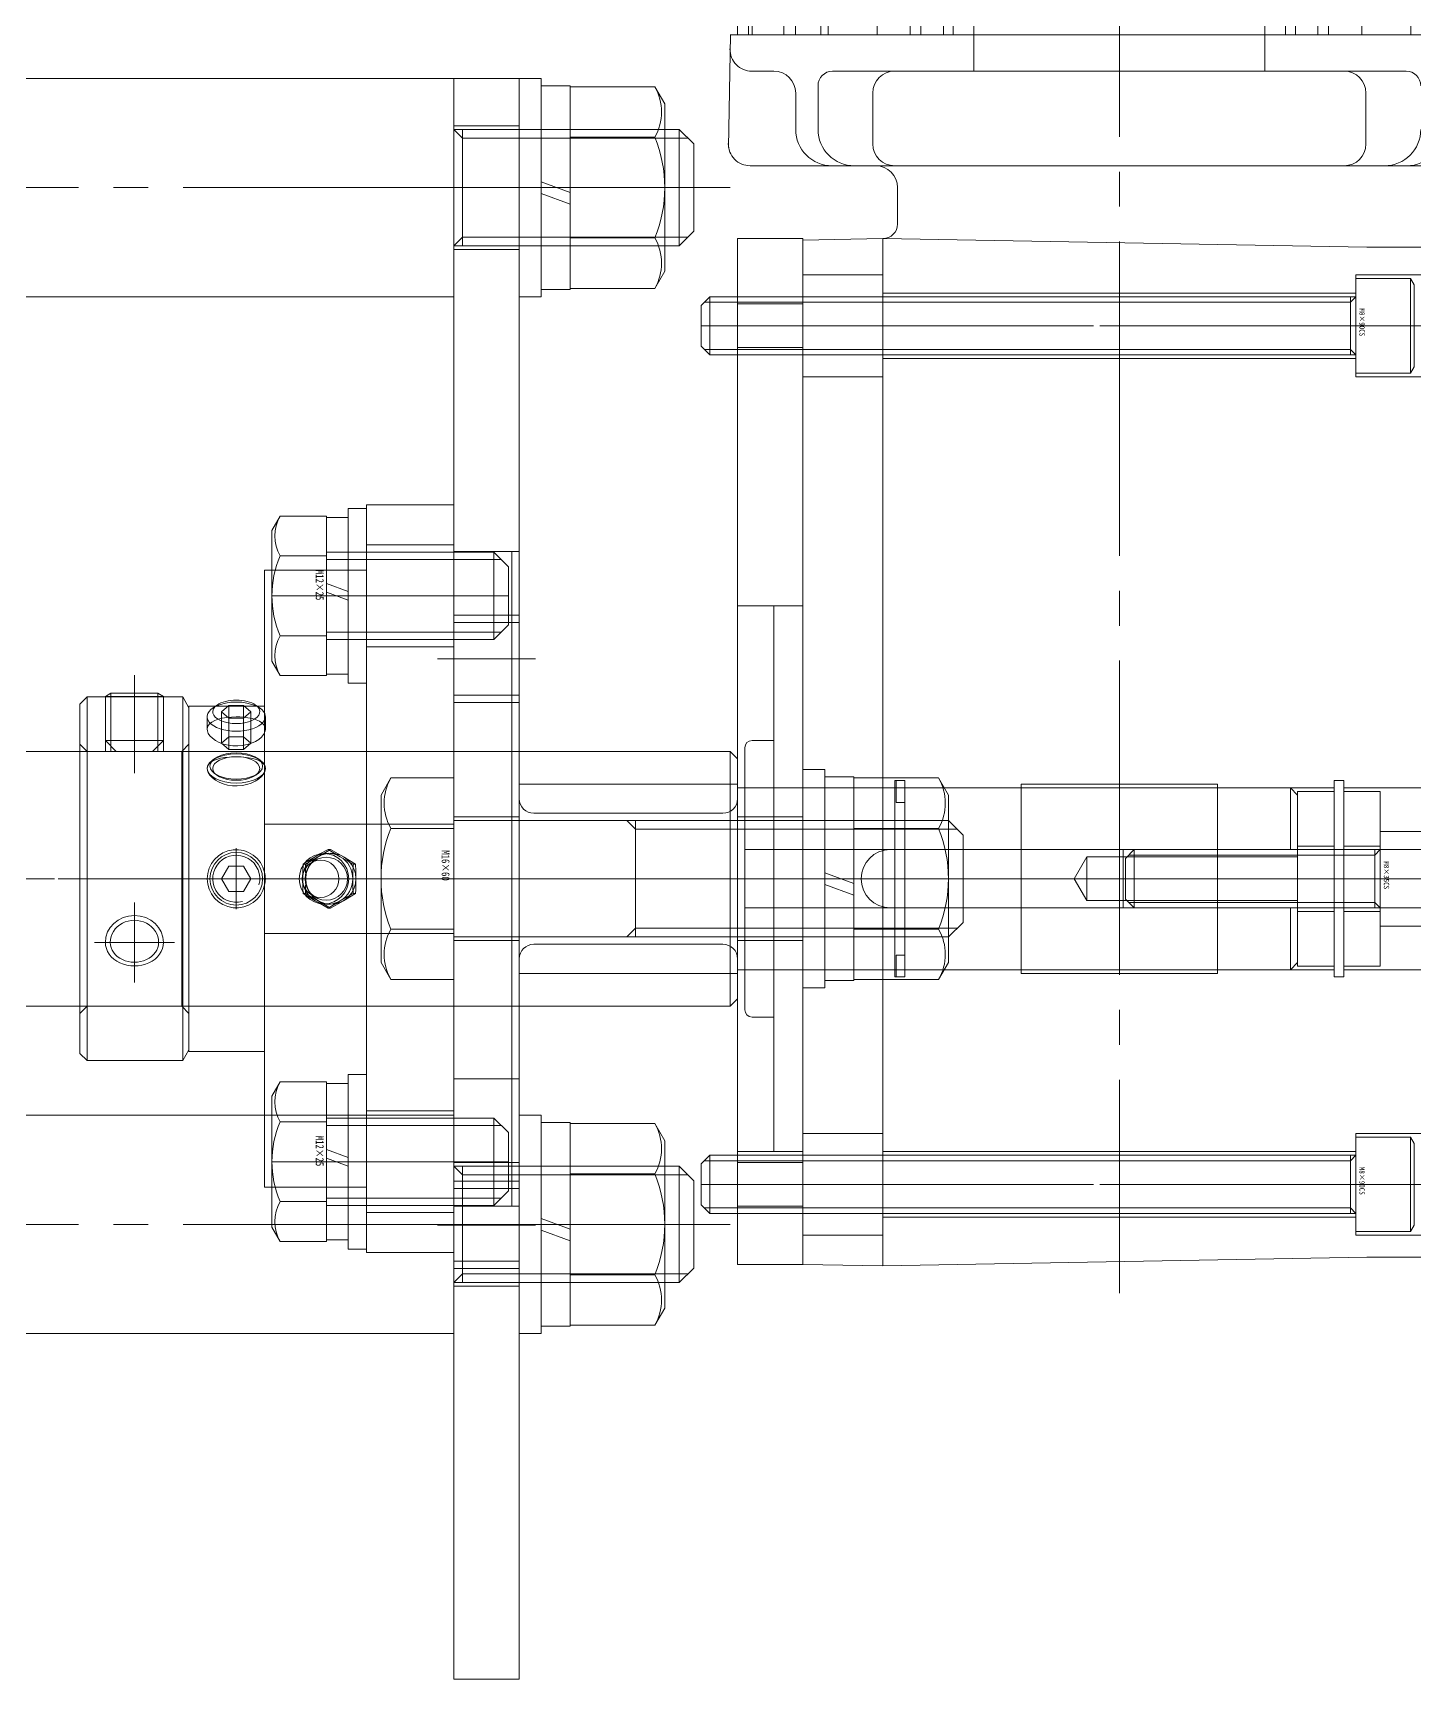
# Model space of a CAD drawing. Units: millimetres at full size. Extents: x -24503 to 24503, y -7436 to 7436.
# Drawn here: x -10697.9 to -10508, y 5468.6 to 5694.9 of the extents above; entities that cross this region are included whole.
import ezdxf
from ezdxf.enums import TextEntityAlignment as Align

# ---------------------------------------------------------------- set-up
doc = ezdxf.new("R2010")
doc.units = ezdxf.units.MM
doc.header["$LTSCALE"] = 4.8
doc.linetypes.add('CHAIN2', pattern=[12, 9, -1, 1, -1])
for name, color, linetype, lineweight in [('0-4_0', 2, 'Continuous', 9), ('0-6_05_CENTER', 2, 'CHAIN2', 9), ('0-7_04_HIDDEN', 7, 'Continuous', 9), ('0-8_10_DRAFT', 1, 'Continuous', 9), ('0-C_01_外形線', 134, 'Continuous', 9), ('0-D_03_かくれ線', 5, 'Continuous', 9), ('0-F_04_中心線', 4, 'CHAIN2', 9), ('1-0_02_細線', 6, 'Continuous', 9)]:
    doc.layers.add(name, color=color, linetype=linetype, lineweight=lineweight)
doc.styles.add('ＭＳ ゴシック', font='')
doc.styles.get('ＭＳ ゴシック').set_extended_font_data('MS Gothic')

# ---------------------------------------------------------------- blocks, each defined once
blk = doc.blocks.new('RTWS25b_1_1')
at = {"layer": '0-4_0'}
for points in [[(0, 13.5), (-1.2, 13.5), (-1.2, 10.5), (0, 10.5)], [(0, -13.5), (-1.2, -13.5), (-1.2, -10.5), (0, -10.5)]]:
    blk.add_lwpolyline(points, close=True, dxfattribs=at)
at = {"layer": '0-8_10_DRAFT'}
blk.add_line((0, 0), (-1.2, 0), dxfattribs=at)
blk = doc.blocks.new('GM-SHYF-RH 0.2kW、1／30、200V、60Hzb_1_1')
at = {"layer": '0-4_0'}
for p, q in [((-116, 51.5), (-116, 105)), ((-98, 102.261), (-98, 85)), ((-98, 102.261), (-98, 51.5)), ((-86.831, 85.5), (-86.831, 95)), ((52.023, 85.5), (52.023, 95)), ((-200.158, 91.54), (-116, 91.54)), ((-111, 51.5), (-111, 90.93)), ((-98, 88.392), (-98, 91)), ((-200, 84.804), (-116, 84.804)), ((-101, 85.392), (-108, 85.392)), ((-87.991, 19), (-86.831, 85.5)), ((53.183, 19), (52.023, 85.5)), ((-200, 80.256), (-116, 80.256)), ((-200, 78.777), (-116, 78.777)), ((-200, 75.685), (-116, 75.685)), ((-200, 74.338), (-116, 74.338)), ((-200, 71.5), (-116, 71.5)), ((-111, 71.5), (-116, 71.5)), ((-116, 51.5), (-116, -2)), ((-111, 51.5), (-111, 12.07)), ((-98, 0.739), (-98, 51.5)), ((-200, 31.5), (-116, 31.5)), ((-111, 31.5), (-116, 31.5)), ((-200, 28.662), (-116, 28.662)), ((-200, 27.315), (-116, 27.315)), ((-200, 24.223), (-116, 24.223)), ((-200, 22.744), (-116, 22.744)), ((-89.992, 21), (-95, 21)), ((-200, 18.196), (-116, 18.196)), ((-87.992, 19), (53.192, 19)), ((-87.983, 19), (-87.791, 8)), ((-101, 17.608), (-108, 17.608)), ((-98, 14.608), (-98, 12)), ((-200.158, 11.46), (-116, 11.46)), ((-200, 10.458), (-116, 10.458)), ((-109, 10.07), (-103, 10.07)), ((-200, 6.995), (-116, 6.995)), ((-108, 7), (-103, 7)), ((-98, 0.739), (-98, 7)), ((-73.125, 8), (-59.09, 8)), ((-37.5, 4), (-37.5, 8)), ((37.5, 4), (37.5, 8)), ((-200, 5.367), (-116, 5.367)), ((-111, 4), (-111, 0.966)), ((37.5, 4), (-37.5, 4)), ((-19, 1), (-19, 4)), ((19, 1), (19, 4)), ((-200, 1), (-116, 1)), ((-200, 0.5), (-116, 0.5)), ((18, 0), (-18, 0)), ((-116, -1), (-200, -1)), ((-100.493, -2.218), (-116, -1.948))]:
    blk.add_line(p, q, dxfattribs=at)
blk.add_lwpolyline([(53.192, 19), (53, 8), (-87.791, 8)], dxfattribs=at)
for centre, radius, start, end in [((-103, 91), 5, 0, 90), ((-109, 90.93), 2, 90, 180), ((-103, 87.93), 5, 0, 90), ((-108, 82.392), 3, 90, 180), ((-101, 82.392), 3, 0, 90), ((-108, 20.608), 3, 180, 270), ((-101, 20.608), 3, 270, 0), ((-95, 18), 3, 90, 180), ((-89.992, 19), 2, 0, 90), ((-103, 15.07), 5, 270, 0), ((-109, 12.07), 2, 180, 270), ((-103, 12), 5, 270, 0), ((-108, 4), 3, 90, 180), ((-114, 0.966), 3, 269, 0), ((-101, 0.739), 3, 269, 0), ((-101, 0.739), 3, 269, 0), ((-18, 1), 1, 180, 270), ((18, 1), 1, 270, 0)]:
    blk.add_arc(centre, radius, start, end, dxfattribs=at)
at = {"layer": '0-6_05_CENTER'}
for p, q in [((0, 0), (0, 103)), ((-76, 4.75), (-76, 98.25)), ((42, 4.75), (42, 98.25)), ((-260.386, 51.5), (56.966, 51.5))]:
    blk.add_line(p, q, dxfattribs=at)
at = {"layer": '0-7_04_HIDDEN', "color": 2}
for p, q in [((-12.5, 82.35), (-12.5, 103)), ((-4, 103), (-4, 0)), ((4, 103), (4, 0)), ((12.5, 82.35), (12.5, 103)), ((-83, 95), (-83, 84)), ((-69, 95), (-69, 84)), ((35, 95), (35, 84)), ((49, 95), (49, 84)), ((-69, 84), (-83, 84)), ((-80.5, 19), (-80.5, 84)), ((-71.5, 19), (-71.5, 84)), ((49, 84), (35, 84)), ((37.5, 19), (37.5, 84)), ((46.5, 19), (46.5, 84)), ((-13.5, 81), (-13.5, 82.35)), ((13.5, 82.35), (-13.5, 82.35)), ((13.5, 81), (13.5, 82.35)), ((13.5, 81), (-13.5, 81)), ((-12.5, 65), (-12.5, 81)), ((12.5, 65), (12.5, 81)), ((13, 65), (-13, 65)), ((-13, 38), (-13, 65)), ((13, 38), (13, 65)), ((13, 38), (-13, 38)), ((-12.5, 22), (-12.5, 38)), ((12.5, 22), (12.5, 38)), ((-13.5, 20.65), (-13.5, 22)), ((13.5, 22), (-13.5, 22)), ((13.5, 20.65), (-13.5, 20.65)), ((-12.5, 0), (-12.5, 20.65)), ((12.5, 0), (12.5, 20.65)), ((13.5, 20.65), (13.5, 22)), ((-83, 8), (-83, 19)), ((-69, 19), (-83, 19)), ((-69, 8), (-69, 19)), ((35, 8), (35, 19)), ((49, 19), (35, 19)), ((49, 8), (49, 19))]:
    blk.add_line(p, q, dxfattribs=at)
blk = doc.blocks.new('A$C67D316AB_1_1')
at = {"layer": '0-7_04_HIDDEN', "xscale": -1, "rotation": 90}
blk.add_blockref('GM-SHYF-RH 0.2kW、1／30、200V、60Hzb_1_1', (260, 0), dxfattribs=at)
at = {"layer": '0-7_04_HIDDEN', "rotation": 180}
blk.add_blockref('RTWS25b_1_1', (238, 0), dxfattribs=at)

msp = doc.modelspace()

# ---------------------------------------------------------------- linework, layer by layer
at = {"layer": '0-4_0', "color": 134}
for p, q in [((-10611.038, 5681.623), (-10609.038, 5681.623)), ((-10609.038, 5681.623), (-10607.038, 5679.623)), ((-10609.038, 5665.623), (-10609.038, 5681.623)), ((-10607.038, 5667.623), (-10607.038, 5679.623)), ((-10611.038, 5665.623), (-10609.038, 5665.623)), ((-10609.038, 5665.623), (-10607.038, 5667.623)), ((-10604.838, 5658.623), (-10606.038, 5657.423)), ((-10606.038, 5651.823), (-10606.038, 5657.423)), ((-10604.838, 5650.623), (-10604.838, 5658.623)), ((-10601.038, 5658.623), (-10604.838, 5658.623)), ((-10753.638, 5596.123), (-10691.438, 5596.123)), ((-10631.038, 5596.123), (-10602.038, 5596.123)), ((-10602.038, 5596.123), (-10602.038, 5561.123)), ((-10602.038, 5596.123), (-10601.038, 5595.123)), ((-10601.038, 5595.123), (-10601.038, 5562.123)), ((-10753.638, 5561.123), (-10691.438, 5561.123)), ((-10631.038, 5561.123), (-10602.038, 5561.123)), ((-10611.038, 5539.123), (-10609.038, 5539.123)), ((-10609.038, 5539.123), (-10607.038, 5537.123)), ((-10609.038, 5523.123), (-10609.038, 5539.123)), ((-10604.838, 5540.623), (-10606.038, 5539.423)), ((-10606.038, 5533.823), (-10606.038, 5539.423)), ((-10604.838, 5532.623), (-10604.838, 5540.623)), ((-10601.038, 5540.623), (-10604.838, 5540.623)), ((-10607.038, 5525.123), (-10607.038, 5537.123)), ((-10611.038, 5523.123), (-10609.038, 5523.123)), ((-10609.038, 5523.123), (-10607.038, 5525.123))]:
    msp.add_line(p, q, dxfattribs=at)
for points in [[(-10790.038, 5688.623), (-10640.038, 5688.623), (-10640.038, 5658.623), (-10790.038, 5658.623)], [(-10631.038, 5468.623), (-10631.038, 5688.623), (-10640.038, 5688.623), (-10640.038, 5468.623)], [(-10601.038, 5525.623), (-10592.038, 5525.623), (-10592.038, 5666.623), (-10601.038, 5666.623)], [(-10601.038, 5565.623), (-10631.038, 5565.623), (-10631.038, 5591.623), (-10601.038, 5591.623)], [(-10790.038, 5546.123), (-10640.038, 5546.123), (-10640.038, 5516.123), (-10790.038, 5516.123)]]:
    msp.add_lwpolyline(points, close=True, dxfattribs=at)
for points in [[(-10601.038, 5650.623), (-10604.838, 5650.623), (-10606.038, 5651.823)], [(-10601.038, 5532.623), (-10604.838, 5532.623), (-10606.038, 5533.823)]]:
    msp.add_lwpolyline(points, dxfattribs=at)
at = {"layer": '0-6_05_CENTER'}
msp.add_line((-10640.038, 5578.623), (-10631.038, 5578.623), dxfattribs=at)
at = {"layer": '0-C_01_外形線'}
for p, q in [((-10631.038, 5658.623), (-10631.038, 5688.623)), ((-10628.038, 5687.623), (-10628.038, 5674.423)), ((-10628.038, 5687.623), (-10624.038, 5687.623)), ((-10624.038, 5687.623), (-10624.038, 5672.967)), ((-10624.038, 5687.479), (-10612.399, 5687.479)), ((-10612.399, 5687.479), (-10611.038, 5685.123)), ((-10611.038, 5685.123), (-10611.038, 5662.123)), ((-10624.038, 5680.551), (-10612.399, 5680.551)), ((-10628.038, 5674.423), (-10624.038, 5672.967)), ((-10628.038, 5672.823), (-10628.038, 5659.623)), ((-10628.038, 5672.823), (-10624.038, 5671.367)), ((-10624.038, 5671.367), (-10624.038, 5659.623)), ((-10624.038, 5666.695), (-10612.399, 5666.695)), ((-10612.399, 5659.767), (-10611.038, 5662.123)), ((-10624.038, 5659.623), (-10628.038, 5659.623)), ((-10628.038, 5658.623), (-10631.038, 5658.623)), ((-10652.038, 5578.623), (-10652.038, 5630.014)), ((-10652.038, 5629.514), (-10652.038, 5605.514)), ((-10663.901, 5628.484), (-10665.038, 5626.514)), ((-10657.538, 5628.484), (-10663.901, 5628.484)), ((-10657.538, 5628.484), (-10657.538, 5606.544)), ((-10657.538, 5619.206), (-10657.538, 5628.264)), ((-10657.538, 5628.264), (-10654.538, 5628.264)), ((-10654.538, 5618.114), (-10654.538, 5628.264)), ((-10665.038, 5608.514), (-10665.038, 5626.514)), ((-10657.538, 5622.999), (-10663.901, 5622.999)), ((-10666.038, 5536.223), (-10666.038, 5621.023)), ((-10666.038, 5621.023), (-10665.038, 5621.023)), ((-10654.538, 5618.114), (-10657.538, 5619.206)), ((-10657.538, 5606.764), (-10657.538, 5618.006)), ((-10654.538, 5616.914), (-10657.538, 5618.006)), ((-10654.538, 5606.764), (-10654.538, 5616.914)), ((-10657.538, 5612.029), (-10663.901, 5612.029)), ((-10663.901, 5606.544), (-10665.038, 5608.514)), ((-10654.538, 5606.764), (-10657.538, 5606.764)), ((-10657.538, 5606.544), (-10663.901, 5606.544)), ((-10654.538, 5605.514), (-10652.038, 5605.514)), ((-10690.438, 5603.623), (-10691.438, 5602.623)), ((-10691.438, 5554.623), (-10691.438, 5602.623)), ((-10690.438, 5603.623), (-10677.304, 5603.623)), ((-10690.438, 5603.623), (-10690.438, 5553.623)), ((-10687.938, 5603.68), (-10687.171, 5604.123)), ((-10687.938, 5603.68), (-10679.938, 5603.68)), ((-10687.938, 5603.623), (-10687.938, 5603.68)), ((-10680.705, 5604.123), (-10687.171, 5604.123)), ((-10680.705, 5604.123), (-10679.938, 5603.68)), ((-10679.938, 5603.623), (-10679.938, 5603.68)), ((-10676.438, 5602.123), (-10677.304, 5603.623)), ((-10677.304, 5603.623), (-10677.304, 5553.623)), ((-10676.438, 5554.898), (-10676.438, 5602.348)), ((-10666.038, 5602.348), (-10676.438, 5602.348)), ((-10672.801, 5602.348), (-10673.204, 5602.063)), ((-10672.578, 5602.506), (-10672.801, 5602.348)), ((-10667.075, 5602.348), (-10667.299, 5602.506)), ((-10666.672, 5602.063), (-10667.075, 5602.348)), ((-10676.438, 5602.123), (-10676.438, 5555.123)), ((-10592.038, 5563.623), (-10592.038, 5593.623)), ((-10648.678, 5592.479), (-10650.038, 5590.123)), ((-10640.038, 5592.479), (-10648.678, 5592.479)), ((-10640.038, 5592.479), (-10640.038, 5564.767)), ((-10589.038, 5592.623), (-10589.038, 5579.423)), ((-10589.038, 5592.623), (-10585.038, 5592.623)), ((-10585.038, 5592.623), (-10585.038, 5577.967)), ((-10585.038, 5592.479), (-10573.399, 5592.479)), ((-10573.399, 5592.479), (-10572.038, 5590.123)), ((-10650.038, 5567.123), (-10650.038, 5590.123)), ((-10572.038, 5590.123), (-10572.038, 5567.123)), ((-10572.038, 5586.623), (-10570.038, 5584.623)), ((-10640.038, 5585.551), (-10648.678, 5585.551)), ((-10585.038, 5585.551), (-10573.399, 5585.551)), ((-10570.038, 5572.623), (-10570.038, 5584.623)), ((-10652.038, 5527.232), (-10652.038, 5578.623)), ((-10589.038, 5579.423), (-10585.038, 5577.967)), ((-10589.038, 5577.823), (-10589.038, 5564.623)), ((-10589.038, 5577.823), (-10585.038, 5576.367)), ((-10585.038, 5576.367), (-10585.038, 5564.623)), ((-10640.038, 5571.695), (-10648.678, 5571.695)), ((-10585.038, 5571.695), (-10573.399, 5571.695)), ((-10572.038, 5570.623), (-10570.038, 5572.623)), ((-10648.678, 5564.767), (-10650.038, 5567.123)), ((-10573.399, 5564.767), (-10572.038, 5567.123)), ((-10640.038, 5564.767), (-10648.678, 5564.767)), ((-10585.038, 5564.623), (-10589.038, 5564.623)), ((-10589.038, 5563.623), (-10592.038, 5563.623)), ((-10676.438, 5555.123), (-10677.304, 5553.623)), ((-10676.438, 5554.898), (-10666.038, 5554.898)), ((-10690.438, 5553.623), (-10691.438, 5554.623)), ((-10690.438, 5553.623), (-10677.304, 5553.623)), ((-10663.901, 5550.702), (-10665.038, 5548.732)), ((-10657.538, 5550.702), (-10663.901, 5550.702)), ((-10657.538, 5550.702), (-10657.538, 5528.763)), ((-10657.538, 5541.424), (-10657.538, 5550.482)), ((-10657.538, 5550.482), (-10654.538, 5550.482)), ((-10654.538, 5540.332), (-10654.538, 5550.482)), ((-10652.038, 5551.732), (-10652.038, 5527.732)), ((-10665.038, 5530.732), (-10665.038, 5548.732)), ((-10631.038, 5516.123), (-10631.038, 5546.123)), ((-10657.538, 5545.217), (-10663.901, 5545.217)), ((-10628.038, 5545.123), (-10628.038, 5531.923)), ((-10628.038, 5545.123), (-10624.038, 5545.123)), ((-10624.038, 5545.123), (-10624.038, 5530.467)), ((-10624.038, 5544.979), (-10612.399, 5544.979)), ((-10612.399, 5544.979), (-10611.038, 5542.623)), ((-10654.538, 5540.332), (-10657.538, 5541.424)), ((-10611.038, 5542.623), (-10611.038, 5519.623)), ((-10657.538, 5528.982), (-10657.538, 5540.224)), ((-10654.538, 5539.132), (-10657.538, 5540.224)), ((-10654.538, 5528.982), (-10654.538, 5539.132)), ((-10624.038, 5538.051), (-10612.399, 5538.051)), ((-10666.038, 5536.223), (-10665.038, 5536.223)), ((-10657.538, 5534.247), (-10663.901, 5534.247)), ((-10663.901, 5528.763), (-10665.038, 5530.732)), ((-10628.038, 5531.923), (-10624.038, 5530.467)), ((-10628.038, 5530.323), (-10628.038, 5517.123)), ((-10628.038, 5530.323), (-10624.038, 5528.867)), ((-10657.538, 5528.763), (-10663.901, 5528.763)), ((-10654.538, 5528.982), (-10657.538, 5528.982)), ((-10654.538, 5527.732), (-10652.038, 5527.732)), ((-10624.038, 5528.867), (-10624.038, 5517.123)), ((-10652.038, 5527.232), (-10640.038, 5527.232)), ((-10624.038, 5524.195), (-10612.399, 5524.195)), ((-10612.399, 5517.267), (-10611.038, 5519.623)), ((-10624.038, 5517.123), (-10628.038, 5517.123)), ((-10628.038, 5516.123), (-10631.038, 5516.123))]:
    msp.add_line(p, q, dxfattribs=at)
for points in [[(-10628.038, 5658.623), (-10628.038, 5688.623), (-10631.038, 5688.623)], [(-10624.038, 5687.479), (-10624.038, 5659.767), (-10612.399, 5659.767)], [(-10652.038, 5629.514), (-10654.538, 5629.514), (-10654.538, 5605.514)], [(-10640.038, 5527.232), (-10640.038, 5630.014), (-10652.038, 5630.014)], [(-10589.038, 5563.623), (-10589.038, 5593.623), (-10592.038, 5593.623)], [(-10585.038, 5592.479), (-10585.038, 5564.767), (-10573.399, 5564.767)], [(-10652.038, 5551.732), (-10654.538, 5551.732), (-10654.538, 5527.732)], [(-10628.038, 5516.123), (-10628.038, 5546.123), (-10631.038, 5546.123)], [(-10624.038, 5544.979), (-10624.038, 5517.267), (-10612.399, 5517.267)]]:
    msp.add_lwpolyline(points, dxfattribs=at)
for centre, radius, start, end in [((-10618.399, 5684.015), 6.928, 330.00001, 29.99999), ((-10629.359, 5673.623), 18.321, 337.78075, 22.21925), ((-10618.399, 5663.231), 6.928, 330.00001, 29.99999), ((-10659.151, 5625.741), 5.485, 150.00001, 209.99999), ((-10651.242, 5617.514), 13.796, 156.57346, 203.42654), ((-10659.151, 5609.287), 5.485, 150.00001, 209.99999), ((-10642.678, 5589.015), 6.928, 150.00001, 209.99999), ((-10579.399, 5589.015), 6.928, 330.00001, 29.99999), ((-10631.717, 5578.623), 18.321, 157.78075, 202.21925), ((-10590.359, 5578.623), 18.321, 337.78075, 22.21925), ((-10642.678, 5568.231), 6.928, 150.00001, 209.99999), ((-10579.399, 5568.231), 6.928, 330.00001, 29.99999), ((-10659.151, 5547.959), 5.485, 150.00001, 209.99999), ((-10651.242, 5539.732), 13.796, 156.57346, 203.42654), ((-10618.399, 5541.515), 6.928, 330.00001, 29.99999), ((-10629.359, 5531.123), 18.321, 337.78075, 22.21925), ((-10659.151, 5531.505), 5.485, 150.00001, 209.99999), ((-10618.399, 5520.731), 6.928, 330.00001, 29.99999)]:
    msp.add_arc(centre, radius, start, end, dxfattribs=at)
for centre, major_axis, start_param, end_param in [((-10669.938, 5600.909), (-4, 0), 3.945084, 5.479694), ((-10669.938, 5601.573), (-3.233, 0), 3.7570724, 5.6677056)]:
    msp.add_ellipse(centre, major_axis=major_axis, ratio=0.5, start_param=start_param, end_param=end_param, dxfattribs=at)
at = {"layer": '0-D_03_かくれ線'}
for p, q in [((-10640.038, 5682.123), (-10631.038, 5682.123)), ((-10638.838, 5680.423), (-10640.038, 5681.623)), ((-10640.038, 5681.623), (-10611.038, 5681.623)), ((-10638.838, 5681.623), (-10638.838, 5665.623)), ((-10638.838, 5680.423), (-10611.038, 5680.423)), ((-10638.838, 5666.823), (-10640.038, 5665.623)), ((-10640.038, 5665.623), (-10611.038, 5665.623)), ((-10638.838, 5666.823), (-10611.038, 5666.823)), ((-10640.038, 5665.123), (-10631.038, 5665.123)), ((-10516.038, 5648.123), (-10516.038, 5661.123)), ((-10516.038, 5661.123), (-10508.538, 5661.123)), ((-10508.538, 5648.123), (-10508.538, 5661.123)), ((-10508.538, 5661.123), (-10508.038, 5660.257)), ((-10508.038, 5648.989), (-10508.038, 5660.257)), ((-10601.038, 5658.623), (-10592.038, 5658.623)), ((-10516.038, 5658.623), (-10601.038, 5658.623)), ((-10516.788, 5657.873), (-10601.038, 5657.873)), ((-10601.038, 5657.623), (-10592.038, 5657.623)), ((-10516.788, 5650.623), (-10516.788, 5658.623)), ((-10516.788, 5657.873), (-10516.038, 5658.623)), ((-10601.038, 5651.623), (-10592.038, 5651.623)), ((-10516.788, 5651.373), (-10601.038, 5651.373)), ((-10601.038, 5650.623), (-10592.038, 5650.623)), ((-10516.038, 5650.623), (-10601.038, 5650.623)), ((-10516.788, 5651.373), (-10516.038, 5650.623)), ((-10516.038, 5648.123), (-10508.538, 5648.123)), ((-10508.538, 5648.123), (-10508.038, 5648.989)), ((-10657.538, 5623.514), (-10634.538, 5623.514)), ((-10640.038, 5624.514), (-10652.038, 5624.514)), ((-10640.038, 5623.517), (-10652.038, 5623.517)), ((-10640.038, 5623.623), (-10631.038, 5623.623)), ((-10634.538, 5623.514), (-10632.538, 5621.514)), ((-10634.538, 5611.514), (-10634.538, 5623.514)), ((-10652.038, 5621.023), (-10665.038, 5621.023)), ((-10657.538, 5622.514), (-10633.538, 5622.514)), ((-10632.538, 5613.514), (-10632.538, 5621.514)), ((-10601.038, 5616.123), (-10592.038, 5616.123)), ((-10631.038, 5614.846), (-10640.038, 5614.846)), ((-10631.038, 5613.846), (-10640.038, 5613.846)), ((-10634.538, 5611.514), (-10632.538, 5613.514)), ((-10657.538, 5612.514), (-10633.538, 5612.514)), ((-10657.538, 5611.514), (-10634.538, 5611.514)), ((-10652.038, 5610.514), (-10640.038, 5610.514)), ((-10687.938, 5603.623), (-10687.938, 5596.123)), ((-10687.171, 5596.123), (-10687.171, 5603.623)), ((-10680.705, 5596.123), (-10680.705, 5603.623)), ((-10679.938, 5596.123), (-10679.938, 5603.623)), ((-10671.959, 5601.573), (-10670.949, 5602.448)), ((-10668.928, 5602.448), (-10670.949, 5602.448)), ((-10670.949, 5596.368), (-10670.949, 5602.448)), ((-10668.928, 5602.448), (-10667.918, 5601.573)), ((-10668.928, 5596.368), (-10668.928, 5602.448)), ((-10631.038, 5603.846), (-10640.038, 5603.846)), ((-10631.038, 5602.846), (-10640.038, 5602.846)), ((-10673.938, 5600.909), (-10673.938, 5599.168)), ((-10671.959, 5597.243), (-10671.959, 5601.573)), ((-10670.949, 5600.698), (-10671.959, 5601.573)), ((-10668.928, 5600.698), (-10670.949, 5600.698)), ((-10667.918, 5601.573), (-10668.928, 5600.698)), ((-10667.918, 5597.243), (-10667.918, 5601.573)), ((-10665.938, 5599.169), (-10665.938, 5600.909)), ((-10671.959, 5597.243), (-10670.949, 5598.118)), ((-10690.438, 5596.123), (-10691.438, 5597.123)), ((-10691.438, 5596.123), (-10631.038, 5596.123)), ((-10690.438, 5596.123), (-10690.438, 5561.123)), ((-10687.938, 5597.623), (-10679.938, 5597.623)), ((-10686.438, 5596.123), (-10687.938, 5597.623)), ((-10681.438, 5596.123), (-10679.938, 5597.623)), ((-10677.438, 5596.123), (-10677.438, 5561.123)), ((-10676.438, 5596.123), (-10666.038, 5596.123)), ((-10670.949, 5596.368), (-10671.959, 5597.243)), ((-10668.928, 5596.368), (-10670.949, 5596.368)), ((-10667.918, 5597.243), (-10668.928, 5596.368)), ((-10672.891, 5595.155), (-10673.204, 5594.933)), ((-10666.672, 5594.933), (-10666.985, 5595.155)), ((-10672.891, 5593.067), (-10672.578, 5592.845)), ((-10667.299, 5592.845), (-10666.985, 5593.067)), ((-10601.038, 5591.123), (-10525.038, 5591.123)), ((-10525.038, 5591.123), (-10524.038, 5590.123)), ((-10525.038, 5591.123), (-10525.038, 5582.623)), ((-10524.038, 5567.123), (-10524.038, 5590.123)), ((-10640.038, 5587.123), (-10631.038, 5587.123)), ((-10640.038, 5586.623), (-10572.038, 5586.623)), ((-10603.038, 5587.623), (-10629.038, 5587.623)), ((-10615.038, 5585.423), (-10616.238, 5586.623)), ((-10615.038, 5586.623), (-10615.038, 5570.623)), ((-10601.038, 5587.123), (-10592.038, 5587.123)), ((-10572.038, 5570.623), (-10572.038, 5586.623)), ((-10666.038, 5586.123), (-10650.038, 5586.123)), ((-10650.038, 5586.123), (-10640.038, 5586.123)), ((-10615.038, 5585.423), (-10572.038, 5585.423)), ((-10512.688, 5572.123), (-10512.688, 5585.123)), ((-10512.688, 5585.123), (-10505.188, 5585.123)), ((-10659.085, 5581.654), (-10658.431, 5582.033)), ((-10656.993, 5582.665), (-10658.662, 5581.654)), ((-10658.431, 5582.033), (-10657.308, 5582.665)), ((-10657.308, 5582.665), (-10655.639, 5581.654)), ((-10580.038, 5582.623), (-10524.038, 5582.623)), ((-10548.038, 5582.623), (-10524.038, 5582.623)), ((-10548.038, 5582.623), (-10548.038, 5574.623)), ((-10513.438, 5581.873), (-10547.238, 5581.873)), ((-10546.488, 5574.623), (-10546.488, 5582.623)), ((-10524.038, 5583.123), (-10519.038, 5583.123)), ((-10517.688, 5583.123), (-10512.688, 5583.123)), ((-10513.438, 5574.623), (-10513.438, 5582.623)), ((-10513.438, 5581.873), (-10512.688, 5582.623)), ((-10670.949, 5580.373), (-10671.959, 5578.623)), ((-10668.928, 5580.373), (-10670.949, 5580.373)), ((-10660.764, 5580.437), (-10660.754, 5580.644)), ((-10660.754, 5580.644), (-10660.506, 5580.798)), ((-10660.439, 5580.644), (-10660.754, 5580.644)), ((-10660.506, 5580.798), (-10659.085, 5581.654)), ((-10655.639, 5581.654), (-10653.861, 5580.644)), ((-10554.77, 5578.623), (-10553.038, 5581.623)), ((-10553.038, 5581.623), (-10524.038, 5581.623)), ((-10547.688, 5575.823), (-10547.688, 5581.423)), ((-10671.959, 5578.623), (-10670.949, 5576.873)), ((-10660.809, 5578.623), (-10660.805, 5579.151)), ((-10553.038, 5575.623), (-10554.77, 5578.623)), ((-10668.928, 5576.873), (-10670.949, 5576.873)), ((-10660.754, 5576.602), (-10660.765, 5576.812)), ((-10660.439, 5576.602), (-10660.754, 5576.602)), ((-10660.51, 5576.451), (-10660.754, 5576.602)), ((-10659.085, 5575.592), (-10660.51, 5576.451)), ((-10660.439, 5576.602), (-10658.662, 5575.592)), ((-10658.429, 5575.212), (-10659.085, 5575.592)), ((-10658.662, 5575.592), (-10656.993, 5574.582)), ((-10657.308, 5574.582), (-10658.429, 5575.212)), ((-10653.546, 5576.602), (-10653.861, 5576.602)), ((-10513.438, 5575.373), (-10547.238, 5575.373)), ((-10513.438, 5575.373), (-10512.688, 5574.623)), ((-10656.993, 5574.582), (-10657.308, 5574.582)), ((-10580.038, 5574.623), (-10524.038, 5574.623)), ((-10548.038, 5574.623), (-10524.038, 5574.623)), ((-10525.038, 5566.123), (-10525.038, 5574.623)), ((-10524.038, 5574.123), (-10519.038, 5574.123)), ((-10517.688, 5574.123), (-10512.688, 5574.123)), ((-10666.038, 5571.123), (-10650.038, 5571.123)), ((-10650.038, 5571.123), (-10640.038, 5571.123)), ((-10640.038, 5570.623), (-10572.038, 5570.623)), ((-10615.038, 5571.823), (-10616.238, 5570.623)), ((-10615.038, 5571.823), (-10572.038, 5571.823)), ((-10512.688, 5572.123), (-10505.188, 5572.123)), ((-10640.038, 5570.123), (-10631.038, 5570.123)), ((-10603.038, 5569.623), (-10629.038, 5569.623)), ((-10601.038, 5570.123), (-10592.038, 5570.123)), ((-10601.038, 5566.123), (-10525.038, 5566.123)), ((-10525.038, 5566.123), (-10524.038, 5567.123)), ((-10602.038, 5561.123), (-10601.038, 5562.123)), ((-10690.438, 5561.123), (-10691.438, 5560.123)), ((-10691.438, 5561.123), (-10631.038, 5561.123)), ((-10676.438, 5561.123), (-10666.038, 5561.123)), ((-10640.038, 5551.123), (-10631.038, 5551.123)), ((-10657.538, 5545.732), (-10634.538, 5545.732)), ((-10640.038, 5546.732), (-10652.038, 5546.732)), ((-10634.538, 5545.732), (-10632.538, 5543.732)), ((-10634.538, 5533.732), (-10634.538, 5545.732)), ((-10657.538, 5544.732), (-10633.538, 5544.732)), ((-10632.538, 5535.732), (-10632.538, 5543.732)), ((-10601.038, 5541.123), (-10592.038, 5541.123)), ((-10516.038, 5530.123), (-10516.038, 5543.123)), ((-10516.038, 5543.123), (-10508.538, 5543.123)), ((-10508.538, 5530.123), (-10508.538, 5543.123)), ((-10508.538, 5543.123), (-10508.038, 5542.257)), ((-10508.038, 5530.989), (-10508.038, 5542.257)), ((-10640.038, 5539.623), (-10631.038, 5539.623)), ((-10638.838, 5537.923), (-10640.038, 5539.123)), ((-10640.038, 5539.123), (-10611.038, 5539.123)), ((-10638.838, 5539.123), (-10638.838, 5523.123)), ((-10601.038, 5540.623), (-10592.038, 5540.623)), ((-10516.038, 5540.623), (-10601.038, 5540.623)), ((-10516.788, 5539.873), (-10601.038, 5539.873)), ((-10601.038, 5539.623), (-10592.038, 5539.623)), ((-10516.788, 5532.623), (-10516.788, 5540.623)), ((-10516.788, 5539.873), (-10516.038, 5540.623)), ((-10631.038, 5537.064), (-10640.038, 5537.064)), ((-10638.838, 5537.923), (-10611.038, 5537.923)), ((-10652.038, 5536.223), (-10665.038, 5536.223)), ((-10657.538, 5534.732), (-10633.538, 5534.732)), ((-10631.038, 5536.064), (-10640.038, 5536.064)), ((-10634.538, 5533.732), (-10632.538, 5535.732)), ((-10657.538, 5533.732), (-10634.538, 5533.732)), ((-10640.038, 5533.73), (-10652.038, 5533.73)), ((-10652.038, 5532.732), (-10640.038, 5532.732)), ((-10640.038, 5533.623), (-10631.038, 5533.623)), ((-10640.038, 5533.623), (-10632.038, 5533.623)), ((-10601.038, 5533.623), (-10592.038, 5533.623)), ((-10516.788, 5533.373), (-10601.038, 5533.373)), ((-10601.038, 5532.623), (-10592.038, 5532.623)), ((-10516.038, 5532.623), (-10601.038, 5532.623)), ((-10516.788, 5533.373), (-10516.038, 5532.623)), ((-10516.038, 5530.123), (-10508.538, 5530.123)), ((-10508.538, 5530.123), (-10508.038, 5530.989)), ((-10631.038, 5526.064), (-10640.038, 5526.064)), ((-10631.038, 5525.064), (-10640.038, 5525.064)), ((-10638.838, 5524.323), (-10640.038, 5523.123)), ((-10640.038, 5523.123), (-10611.038, 5523.123)), ((-10638.838, 5524.323), (-10611.038, 5524.323)), ((-10640.038, 5522.623), (-10631.038, 5522.623))]:
    msp.add_line(p, q, dxfattribs=at)
for points in [[(-10632.038, 5533.623), (-10632.038, 5623.623), (-10640.038, 5623.623)], [(-10673.938, 5599.17), (-10673.914, 5598.948), (-10673.787, 5598.604), (-10673.554, 5598.261), (-10673.22, 5597.93), (-10672.795, 5597.626), (-10672.284, 5597.357), (-10671.706, 5597.139), (-10671.076, 5596.982), (-10670.413, 5596.894), (-10669.745, 5596.879), (-10669.082, 5596.935), (-10668.447, 5597.061), (-10667.854, 5597.249), (-10667.315, 5597.493), (-10666.848, 5597.782), (-10666.465, 5598.106), (-10666.18, 5598.451), (-10666.004, 5598.801), (-10665.939, 5599.146), (-10665.938, 5599.169), (-10665.987, 5599.472), (-10666.144, 5599.773), (-10666.406, 5600.044), (-10666.765, 5600.279), (-10667.218, 5600.478), (-10667.746, 5600.637), (-10668.342, 5600.756), (-10668.984, 5600.835), (-10669.458, 5600.865), (-10669.938, 5600.875)], [(-10669.938, 5600.875), (-10670.604, 5600.856), (-10671.252, 5600.796), (-10671.861, 5600.697), (-10672.417, 5600.559), (-10672.907, 5600.378), (-10673.314, 5600.158), (-10673.627, 5599.899), (-10673.836, 5599.605), (-10673.931, 5599.286), (-10673.938, 5599.17)], [(-10670.949, 5598.118), (-10668.928, 5598.118), (-10667.918, 5597.243)], [(-10690.438, 5596.123), (-10677.438, 5596.123), (-10676.438, 5597.123)], [(-10673.938, 5593.779), (-10673.883, 5594.098), (-10673.719, 5594.389), (-10673.452, 5594.643), (-10673.091, 5594.859), (-10672.635, 5595.038), (-10672.105, 5595.177), (-10671.504, 5595.28), (-10670.858, 5595.345), (-10670.194, 5595.375), (-10669.524, 5595.371), (-10668.878, 5595.334), (-10668.263, 5595.265), (-10667.688, 5595.159), (-10667.176, 5595.016), (-10666.729, 5594.83), (-10666.373, 5594.604), (-10666.118, 5594.336), (-10666.024, 5594.174)], [(-10666.034, 5593.326), (-10666.205, 5593.01), (-10666.489, 5592.664), (-10666.871, 5592.331), (-10667.338, 5592.029), (-10667.888, 5591.767), (-10668.498, 5591.564), (-10669.147, 5591.433), (-10669.819, 5591.379), (-10670.479, 5591.404), (-10671.124, 5591.503), (-10671.733, 5591.672), (-10672.292, 5591.9), (-10672.798, 5592.185), (-10673.224, 5592.509), (-10673.562, 5592.861), (-10673.797, 5593.224), (-10673.903, 5593.506), (-10673.938, 5593.779)], [(-10665.938, 5593.779), (-10665.959, 5593.572), (-10666.02, 5593.36), (-10666.034, 5593.326)], [(-10666.024, 5594.174), (-10665.972, 5594.032), (-10665.938, 5593.779)], [(-10653.546, 5580.644), (-10655.215, 5581.654), (-10656.993, 5582.665), (-10657.308, 5582.665)], [(-10512.688, 5582.623), (-10546.488, 5582.623), (-10547.688, 5581.423)], [(-10668.928, 5576.873), (-10667.918, 5578.623), (-10668.928, 5580.373)], [(-10660.805, 5579.151), (-10660.803, 5579.238), (-10660.792, 5579.707), (-10660.764, 5580.437)], [(-10658.662, 5581.654), (-10660.439, 5580.644), (-10660.417, 5580.152), (-10660.4, 5579.654), (-10660.389, 5579.14), (-10660.385, 5578.623)], [(-10653.861, 5580.644), (-10653.883, 5580.152), (-10653.9, 5579.654), (-10653.911, 5579.14), (-10653.915, 5578.623), (-10653.915, 5578.479), (-10653.91, 5578.008), (-10653.899, 5577.539), (-10653.861, 5576.602)], [(-10653.546, 5576.602), (-10653.523, 5577.094), (-10653.506, 5577.592), (-10653.495, 5578.106), (-10653.491, 5578.623), (-10653.492, 5578.767), (-10653.497, 5579.238), (-10653.508, 5579.707), (-10653.546, 5580.644), (-10653.861, 5580.644)], [(-10553.038, 5581.623), (-10553.038, 5575.623), (-10524.038, 5575.623)], [(-10660.765, 5576.812), (-10660.777, 5577.094), (-10660.794, 5577.592), (-10660.805, 5578.106), (-10660.809, 5578.623)], [(-10660.385, 5578.623), (-10660.385, 5578.479), (-10660.39, 5578.008), (-10660.402, 5577.539), (-10660.439, 5576.602)], [(-10653.861, 5576.602), (-10655.639, 5575.592), (-10657.308, 5574.582)], [(-10656.993, 5574.582), (-10655.215, 5575.592), (-10653.546, 5576.602)], [(-10512.688, 5574.623), (-10546.488, 5574.623), (-10547.688, 5575.823)], [(-10690.438, 5561.123), (-10677.438, 5561.123), (-10676.438, 5560.123)]]:
    msp.add_lwpolyline(points, dxfattribs=at)
for points in [[(-10524.038, 5566.623), (-10519.038, 5566.623), (-10519.038, 5590.623), (-10524.038, 5590.623)], [(-10517.688, 5566.623), (-10512.688, 5566.623), (-10512.688, 5590.623), (-10517.688, 5590.623)]]:
    msp.add_lwpolyline(points, close=True, dxfattribs=at)
msp.add_circle((-10669.938, 5578.623), 3.616, dxfattribs=at)
for centre, radius, start, end in [((-10629.038, 5589.623), 2, 180, 270), ((-10603.038, 5589.623), 2, 270, 0), ((-10669.938, 5578.623), 4, 12.83857, 347.16143), ((-10669.938, 5578.623), 3.233, 345, 285), ((-10580.038, 5578.623), 4, 90, 270), ((-10669.938, 5578.623), 4, 347.16143, 12.83857), ((-10629.038, 5567.623), 2, 90, 180), ((-10603.038, 5567.623), 2, 0, 90)]:
    msp.add_arc(centre, radius, start, end, dxfattribs=at)
for centre, major_axis, ratio, start_param, end_param in [((-10669.938, 5600.909), (-4, 0), 0.5, 5.479694, 10.2282693), ((-10669.938, 5601.573), (-3.233, 0), 0.5, 5.6677056, 10.0402577), ((-10657.362, 5578.623), (0, -3.5), 0.984808, 3.2929318, 3.6651914), ((-10657.362, 5578.623), (0, -3.5), 0.984808, 2.6179939, 3.2929318), ((-10657.362, 5578.623), (0, -3.5), 0.984808, 3.6651914, 4.712389), ((-10657.362, 5578.623), (0, -3.5), 0.984808, 1.5707963, 2.6179939), ((-10657.362, 5578.623), (0, -3.5), 0.984808, 4.712389, 5.7595865), ((-10657.362, 5578.623), (0, -3.5), 0.984808, 0.5235988, 1.5707963), ((-10657.362, 5578.623), (0, -3.5), 0.984808, 5.7595865, 6.1318461), ((-10657.362, 5578.623), (0, -3.5), 0.984808, 6.1318461, 6.8067841), ((-10683.938, 5569.873), (-4, 0), 0.923935, 3.1415927, 6.2831853), ((-10683.938, 5569.873), (3.324, 0), 0.91394, 0, 3.1415927), ((-10683.938, 5569.873), (-4, 0), 0.808116, 0, 3.1415927), ((-10683.938, 5569.873), (-3.324, 0), 0.818111, 0, 3.1415927)]:
    msp.add_ellipse(centre, major_axis=major_axis, ratio=ratio, start_param=start_param, end_param=end_param, dxfattribs=at)
for centre, major_axis, ratio in [((-10669.938, 5593.779), (-4, 0), 0.5), ((-10669.938, 5594.111), (3.616, 0), 0.5), ((-10669.938, 5593.779), (-3.233, 0), 0.5), ((-10657.876, 5578.623), (0, 3.46), 0.984808), ((-10656.938, 5578.623), (0, 3.5), 0.984808), ((-10658.345, 5578.623), (0, 2.56), 0.984808), ((-10657.572, 5578.623), (0, 2.96), 0.984808)]:
    msp.add_ellipse(centre, major_axis=major_axis, ratio=ratio, dxfattribs=at)
at = {"layer": '0-F_04_中心線'}
for p, q in [((-10850.038, 5673.623), (-10602.038, 5673.623)), ((-10642.288, 5673.623), (-10628.788, 5673.623)), ((-10628.038, 5673.623), (-10631.038, 5673.623)), ((-10508.038, 5654.623), (-10606.038, 5654.623)), ((-10605.538, 5654.623), (-10587.538, 5654.623)), ((-10665.038, 5617.514), (-10632.538, 5617.514)), ((-10654.538, 5617.514), (-10652.038, 5617.514)), ((-10652.638, 5617.514), (-10639.438, 5617.514)), ((-10628.788, 5608.846), (-10642.288, 5608.846)), ((-10683.938, 5606.623), (-10683.938, 5593.123)), ((-10669.938, 5582.823), (-10669.938, 5574.423)), ((-11726.922, 5578.623), (-10514.038, 5578.623)), ((-10751.418, 5578.623), (-10458.985, 5578.623)), ((-10673.438, 5578.623), (-10694.438, 5578.623)), ((-10629.818, 5578.623), (-10678.658, 5578.623)), ((-10650.038, 5578.623), (-10570.038, 5578.623)), ((-10642.288, 5578.623), (-10628.788, 5578.623)), ((-10596.038, 5578.623), (-10636.038, 5578.623)), ((-10605.538, 5578.623), (-10587.538, 5578.623)), ((-10589.038, 5578.623), (-10592.038, 5578.623)), ((-10504.688, 5578.623), (-10547.688, 5578.623)), ((-10526.538, 5578.623), (-10516.538, 5578.623)), ((-10520.188, 5578.623), (-10510.188, 5578.623)), ((-10683.938, 5575.373), (-10683.938, 5564.373)), ((-10678.438, 5569.873), (-10689.438, 5569.873)), ((-10665.038, 5539.732), (-10632.538, 5539.732)), ((-10654.538, 5539.732), (-10652.038, 5539.732)), ((-10652.638, 5539.732), (-10639.438, 5539.732)), ((-10508.038, 5536.623), (-10606.038, 5536.623)), ((-10605.538, 5536.623), (-10587.538, 5536.623)), ((-10850.038, 5531.123), (-10602.038, 5531.123)), ((-10642.288, 5531.123), (-10628.788, 5531.123)), ((-10628.788, 5531.034), (-10642.288, 5531.034)), ((-10628.038, 5531.123), (-10631.038, 5531.123))]:
    msp.add_line(p, q, dxfattribs=at)
for points in [[(-10611.038, 5673.623), (-10624.038, 5673.623), (-10628.038, 5673.623)], [(-10572.038, 5578.623), (-10585.038, 5578.623), (-10589.038, 5578.623)], [(-10611.038, 5531.123), (-10624.038, 5531.123), (-10628.038, 5531.123)]]:
    msp.add_lwpolyline(points, dxfattribs=at)
at = {"layer": '1-0_02_細線'}
for p, q in [((-10611.038, 5680.423), (-10607.838, 5680.423)), ((-10611.038, 5666.823), (-10607.838, 5666.823)), ((-10601.038, 5657.873), (-10605.588, 5657.873)), ((-10601.038, 5651.373), (-10605.588, 5651.373)), ((-10687.171, 5603.623), (-10687.171, 5604.123)), ((-10680.705, 5603.623), (-10680.705, 5604.123)), ((-10572.038, 5585.423), (-10570.838, 5585.423)), ((-10572.038, 5571.823), (-10570.838, 5571.823)), ((-10601.038, 5539.873), (-10605.588, 5539.873)), ((-10611.038, 5537.923), (-10607.838, 5537.923)), ((-10601.038, 5533.373), (-10605.588, 5533.373)), ((-10611.038, 5524.323), (-10607.838, 5524.323))]:
    msp.add_line(p, q, dxfattribs=at)

# ---------------------------------------------------------------- block references
at = {"layer": '0-4_0', "xscale": -1}
msp.add_blockref('A$C67D316AB_1_1', (-10340.038, 5578.623), dxfattribs=at)

# ---------------------------------------------------------------- texts
at = {"layer": '0-D_03_かくれ線', "style": 'ＭＳ ゴシック', "width": 0.8}
for s, height, p in [('M8×90CS', 0.7331, (-10515.763, 5657.025)), ('M12×25', 1.1, (-10659.338, 5621.079)), ('M16×60', 1.1, (-10642.038, 5582.536)), ('M8×35CS', 0.7331, (-10512.412, 5581.025)), ('M12×25', 1.1, (-10659.338, 5543.297)), ('M8×90CS', 0.7331, (-10515.763, 5539.025))]:
    msp.add_text(s, height=height, rotation=270, dxfattribs=at).set_placement(p, align=Align.BOTTOM_LEFT)

doc.saveas('drawing.dxf')
